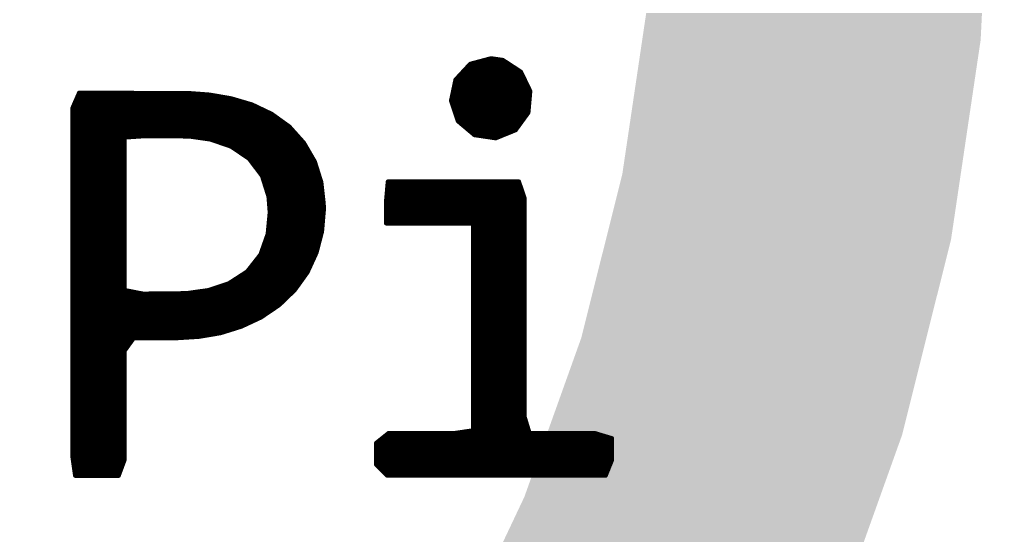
# Model space of a CAD drawing. Extents: x 40.2 to 61.4, y 22.5 to 56.
# Drawn here: x 48.842 to 51.197, y 49.259 to 50.511 of the extents above; entities that cross this region are included whole.
import ezdxf

# ---------------------------------------------------------------- set-up
doc = ezdxf.new("R2010")
doc.units = 0
doc.layers.add('1', color=12, linetype='CONTINUOUS')
doc.layers.add('21', color=251, linetype='CONTINUOUS')

msp = doc.modelspace()

# ---------------------------------------------------------------- linework, layer by layer
at = {"layer": '1', "const_width": 0.8128}
msp.add_lwpolyline([(46.21, 46.37, 0.4142), (50.7904, 50.9504)], format="xyb", dxfattribs=at)
at = {"layer": '21', "const_width": 0.01}
for points in [[(49.9348, 50.4033), (49.8991, 50.3649)], [(49.9318, 50.4), (50.0336, 50.4)], [(49.9854, 50.4168), (49.9348, 50.4033)], [(49.96, 50.41), (50.0183, 50.41)], [(50.0141, 50.4127), (49.9854, 50.4168)], [(50.058, 50.3841), (50.0141, 50.4127)], [(49.9132, 50.38), (50.0599, 50.38)], [(49.9225, 50.39), (50.0489, 50.39)], [(50.0806, 50.3371), (50.058, 50.3841)], [(49.8991, 50.3649), (49.8883, 50.3137)], [(49.896, 50.35), (50.0744, 50.35)], [(49.8981, 50.36), (50.0696, 50.36)], [(49.9039, 50.37), (50.0648, 50.37)], [(48.9863, 50.333), (48.9702, 50.2961)], [(48.985, 50.33), (49.2493, 50.33)], [(49.2493, 50.3326), (48.9863, 50.333)], [(49.2511, 50.2271), (49.2493, 50.3326)], [(49.3032, 50.3286), (49.2518, 50.3325)], [(49.2518, 50.3325), (49.2536, 50.227)], [(49.2518, 50.33), (49.2846, 50.33)], [(49.3553, 50.3196), (49.3032, 50.3286)], [(49.8918, 50.33), (50.08, 50.33)], [(49.8939, 50.34), (50.0792, 50.34)], [(50.076, 50.2848), (50.0806, 50.3371)], [(48.9763, 50.31), (49.2497, 50.31)], [(48.9806, 50.32), (49.2495, 50.32)], [(49.252, 50.32), (49.3531, 50.32)], [(49.2522, 50.31), (49.388, 50.31)], [(49.4059, 50.3047), (49.3553, 50.3196)], [(49.4536, 50.282), (49.4059, 50.3047)], [(49.8883, 50.3137), (49.905, 50.2641)], [(49.8896, 50.31), (50.0782, 50.31)], [(49.8897, 50.32), (50.0791, 50.32)], [(48.9702, 50.2961), (48.9702, 49.4505)], [(48.9702, 50.29), (49.25, 50.29)], [(48.9702, 50.28), (49.2502, 50.28)], [(48.9719, 50.3), (49.2498, 50.3)], [(49.2523, 50.3), (49.4158, 50.3)], [(49.2525, 50.29), (49.4368, 50.29)], [(49.2527, 50.28), (49.4564, 50.28)], [(49.4964, 50.2512), (49.4536, 50.282)], [(49.8929, 50.3), (50.0774, 50.3)], [(49.8963, 50.29), (50.0765, 50.29)], [(49.8997, 50.28), (50.0725, 50.28)], [(50.0452, 50.2424), (50.076, 50.2848)], [(48.9702, 50.27), (49.2504, 50.27)], [(48.9702, 50.26), (49.2505, 50.26)], [(49.2528, 50.27), (49.4703, 50.27)], [(49.253, 50.26), (49.4841, 50.26)], [(49.903, 50.27), (50.0653, 50.27)], [(49.905, 50.2641), (49.945, 50.2304)], [(49.9099, 50.26), (50.058, 50.26)], [(48.9702, 50.25), (49.2507, 50.25)], [(48.9702, 50.24), (49.2509, 50.24)], [(48.9702, 50.23), (49.251, 50.23)], [(49.2532, 50.25), (49.4974, 50.25)], [(49.2534, 50.24), (49.5064, 50.24)], [(49.2535, 50.23), (49.5154, 50.23)], [(49.5316, 50.2119), (49.4964, 50.2512)], [(49.9217, 50.25), (50.0507, 50.25)], [(49.9336, 50.24), (50.0393, 50.24)], [(49.945, 50.2304), (49.9968, 50.2227)], [(49.9475, 50.23), (50.0147, 50.23)], [(49.9968, 50.2227), (50.0452, 50.2424)], [(48.9702, 50.22), (49.0971, 50.22)], [(48.9702, 50.21), (49.0971, 50.21)], [(49.0971, 50.2246), (49.1467, 50.2279)], [(49.0971, 49.8546), (49.0971, 50.2246)], [(49.1467, 50.2279), (49.2511, 50.2271)], [(49.2536, 50.227), (49.3046, 50.2198)], [(49.3033, 50.22), (49.5244, 50.22)], [(49.3046, 50.2198), (49.3545, 50.2026)], [(49.3331, 50.21), (49.5327, 50.21)], [(49.5581, 50.1663), (49.5316, 50.2119)], [(48.9702, 50.2), (49.0971, 50.2)], [(48.9702, 50.19), (49.0971, 50.19)], [(49.3545, 50.2026), (49.3982, 50.1733)], [(49.3584, 50.2), (49.5385, 50.2)], [(49.3733, 50.19), (49.5443, 50.19)], [(48.9702, 50.18), (49.0971, 50.18)], [(48.9702, 50.17), (49.0971, 50.17)], [(48.9702, 50.16), (49.0971, 50.16)], [(49.3881, 50.18), (49.5501, 50.18)], [(49.3982, 50.1733), (49.4299, 50.1313)], [(49.4006, 50.17), (49.5559, 50.17)], [(49.4082, 50.16), (49.5601, 50.16)], [(49.5739, 50.116), (49.5581, 50.1663)], [(48.9702, 50.15), (49.0971, 50.15)], [(48.9702, 50.14), (49.0971, 50.14)], [(49.4158, 50.15), (49.5632, 50.15)], [(49.4233, 50.14), (49.5663, 50.14)], [(48.9702, 50.13), (49.0971, 50.13)], [(48.9702, 50.12), (49.0971, 50.12)], [(49.4299, 50.1313), (49.4457, 50.0812)], [(49.4303, 50.13), (49.5695, 50.13)], [(49.4335, 50.12), (49.5726, 50.12)], [(49.5797, 50.0635), (49.5739, 50.116)], [(49.735, 50.1179), (49.7307, 50.0692)], [(50.0531, 50.1179), (49.735, 50.1179)], [(50.0666, 50.0783), (50.0531, 50.1179)], [(48.9702, 50.11), (49.0971, 50.11)], [(48.9702, 50.1), (49.0971, 50.1)], [(48.9702, 50.09), (49.0971, 50.09)], [(49.4366, 50.11), (49.5745, 50.11)], [(49.4398, 50.1), (49.5756, 50.1)], [(49.4429, 50.09), (49.5767, 50.09)], [(49.7326, 50.09), (50.0626, 50.09)], [(49.7335, 50.1), (50.0592, 50.1)], [(49.7343, 50.11), (50.0558, 50.11)], [(48.9702, 50.08), (49.0971, 50.08)], [(48.9702, 50.07), (49.0971, 50.07)], [(49.4457, 50.0812), (49.4487, 50.0431)], [(49.4458, 50.08), (49.5779, 50.08)], [(49.4466, 50.07), (49.579, 50.07)], [(49.7307, 50.0692), (49.7307, 50.0162)], [(49.7308, 50.07), (50.0666, 50.07)], [(49.7317, 50.08), (50.066, 50.08)], [(50.0666, 49.5482), (50.0666, 50.0783)], [(48.9702, 50.06), (49.0971, 50.06)], [(48.9702, 50.05), (49.0971, 50.05)], [(49.4487, 50.0431), (49.4437, 49.9906)], [(49.4474, 50.06), (49.5797, 50.06)], [(49.4482, 50.05), (49.5799, 50.05)], [(49.5755, 49.9963), (49.58, 50.0489)], [(49.58, 50.0489), (49.5797, 50.0635)], [(49.7307, 50.06), (50.0666, 50.06)], [(49.7307, 50.05), (50.0666, 50.05)], [(48.9702, 50.04), (49.0971, 50.04)], [(48.9702, 50.03), (49.0971, 50.03)], [(48.9702, 50.02), (49.0971, 50.02)], [(49.4465, 50.02), (49.5775, 50.02)], [(49.4475, 50.03), (49.5783, 50.03)], [(49.4484, 50.04), (49.5792, 50.04)], [(49.7307, 50.04), (50.0666, 50.04)], [(49.7307, 50.03), (50.0666, 50.03)], [(49.7307, 50.02), (50.0666, 50.02)], [(48.9702, 50.01), (49.0971, 50.01)], [(48.9702, 50), (49.0971, 50)], [(49.4446, 50), (49.5758, 50)], [(49.4455, 50.01), (49.5766, 50.01)], [(49.5622, 49.9452), (49.5755, 49.9963)], [(49.7307, 50.0162), (49.942, 50.0154)], [(49.942, 50.0154), (49.942, 49.9916)], [(49.942, 50.01), (50.0666, 50.01)], [(49.942, 50), (50.0666, 50)], [(48.9702, 49.99), (49.0971, 49.99)], [(48.9702, 49.98), (49.0971, 49.98)], [(49.4437, 49.9906), (49.4262, 49.9409)], [(49.44, 49.98), (49.5712, 49.98)], [(49.4435, 49.99), (49.5738, 49.99)], [(49.942, 49.9916), (49.9414, 49.5145)], [(49.942, 49.99), (50.0666, 49.99)], [(49.942, 49.98), (50.0666, 49.98)], [(48.9702, 49.97), (49.0971, 49.97)], [(48.9702, 49.96), (49.0971, 49.96)], [(48.9702, 49.95), (49.0971, 49.95)], [(49.4294, 49.95), (49.5634, 49.95)], [(49.433, 49.96), (49.566, 49.96)], [(49.4365, 49.97), (49.5686, 49.97)], [(49.9419, 49.95), (50.0666, 49.95)], [(49.942, 49.97), (50.0666, 49.97)], [(49.942, 49.96), (50.0666, 49.96)], [(48.9702, 49.94), (49.0971, 49.94)], [(48.9702, 49.93), (49.0971, 49.93)], [(49.4262, 49.9409), (49.3937, 49.8996)], [(49.4177, 49.93), (49.5552, 49.93)], [(49.4255, 49.94), (49.5598, 49.94)], [(49.5402, 49.8973), (49.5622, 49.9452)], [(49.9419, 49.94), (50.0666, 49.94)], [(49.9419, 49.93), (50.0666, 49.93)], [(48.9702, 49.92), (49.0971, 49.92)], [(48.9702, 49.91), (49.0971, 49.91)], [(48.9702, 49.9), (49.0971, 49.9)], [(49.394, 49.9), (49.5415, 49.9)], [(49.4019, 49.91), (49.5461, 49.91)], [(49.4098, 49.92), (49.5506, 49.92)], [(49.9419, 49.92), (50.0666, 49.92)], [(49.9419, 49.91), (50.0666, 49.91)], [(49.9419, 49.9), (50.0666, 49.9)], [(48.9702, 49.89), (49.0971, 49.89)], [(48.9702, 49.88), (49.0971, 49.88)], [(49.3937, 49.8996), (49.3494, 49.8711)], [(49.3632, 49.88), (49.5278, 49.88)], [(49.3787, 49.89), (49.535, 49.89)], [(49.5094, 49.8544), (49.5402, 49.8973)], [(49.9419, 49.89), (50.0666, 49.89)], [(49.9419, 49.88), (50.0666, 49.88)], [(48.9702, 49.87), (49.0971, 49.87)], [(48.9702, 49.86), (49.0971, 49.86)], [(49.1414, 49.846), (49.0971, 49.8546)], [(49.2994, 49.8545), (49.2471, 49.8471)], [(49.3494, 49.8711), (49.2994, 49.8545)], [(49.3159, 49.86), (49.5134, 49.86)], [(49.346, 49.87), (49.5206, 49.87)], [(49.4714, 49.8178), (49.5094, 49.8544)], [(49.9418, 49.87), (50.0666, 49.87)], [(49.9418, 49.86), (50.0666, 49.86)], [(48.9702, 49.85), (49.121, 49.85)], [(48.9702, 49.84), (49.4945, 49.84)], [(48.9702, 49.83), (49.4841, 49.83)], [(49.2471, 49.8471), (49.1414, 49.846)], [(49.2673, 49.85), (49.5048, 49.85)], [(49.9418, 49.85), (50.0666, 49.85)], [(49.9418, 49.84), (50.0666, 49.84)], [(49.9418, 49.83), (50.0666, 49.83)], [(48.9702, 49.82), (49.4738, 49.82)], [(48.9702, 49.81), (49.4599, 49.81)], [(49.4277, 49.7882), (49.4714, 49.8178)], [(49.9418, 49.82), (50.0666, 49.82)], [(49.9418, 49.81), (50.0666, 49.81)], [(48.9702, 49.8), (49.4451, 49.8)], [(48.9702, 49.79), (49.4303, 49.79)], [(49.3799, 49.7659), (49.4277, 49.7882)], [(49.9418, 49.8), (50.0666, 49.8)], [(49.9418, 49.79), (50.0666, 49.79)], [(48.9702, 49.78), (49.4101, 49.78)], [(48.9702, 49.77), (49.3887, 49.77)], [(48.9702, 49.76), (49.3611, 49.76)], [(49.3295, 49.7501), (49.3799, 49.7659)], [(49.9417, 49.78), (50.0666, 49.78)], [(49.9417, 49.77), (50.0666, 49.77)], [(49.9417, 49.76), (50.0666, 49.76)], [(48.9702, 49.75), (49.3289, 49.75)], [(48.9702, 49.74), (49.257, 49.74)], [(49.0968, 49.7071), (49.119, 49.7378)], [(49.119, 49.7378), (49.2247, 49.738)], [(49.2247, 49.738), (49.2774, 49.7413)], [(49.2774, 49.7413), (49.3295, 49.7501)], [(49.9417, 49.75), (50.0666, 49.75)], [(49.9417, 49.74), (50.0666, 49.74)], [(48.9702, 49.73), (49.1134, 49.73)], [(48.9702, 49.72), (49.1061, 49.72)], [(49.9417, 49.73), (50.0666, 49.73)], [(49.9417, 49.72), (50.0666, 49.72)], [(48.9702, 49.71), (49.0989, 49.71)], [(48.9702, 49.7), (49.0968, 49.7)], [(48.9702, 49.69), (49.0968, 49.69)], [(49.0968, 49.4428), (49.0968, 49.7071)], [(49.9416, 49.69), (50.0666, 49.69)], [(49.9417, 49.71), (50.0666, 49.71)], [(49.9417, 49.7), (50.0666, 49.7)], [(48.9702, 49.68), (49.0968, 49.68)], [(48.9702, 49.67), (49.0968, 49.67)], [(49.9416, 49.68), (50.0666, 49.68)], [(49.9416, 49.67), (50.0666, 49.67)], [(48.9702, 49.66), (49.0968, 49.66)], [(48.9702, 49.65), (49.0968, 49.65)], [(49.9416, 49.66), (50.0666, 49.66)], [(49.9416, 49.65), (50.0666, 49.65)], [(48.9702, 49.64), (49.0968, 49.64)], [(48.9702, 49.63), (49.0968, 49.63)], [(48.9702, 49.62), (49.0968, 49.62)], [(49.9416, 49.64), (50.0666, 49.64)], [(49.9416, 49.63), (50.0666, 49.63)], [(49.9416, 49.62), (50.0666, 49.62)], [(48.9702, 49.61), (49.0968, 49.61)], [(48.9702, 49.6), (49.0968, 49.6)], [(49.9415, 49.61), (50.0666, 49.61)], [(49.9415, 49.6), (50.0666, 49.6)], [(48.9702, 49.59), (49.0968, 49.59)], [(48.9702, 49.58), (49.0968, 49.58)], [(49.9415, 49.59), (50.0666, 49.59)], [(49.9415, 49.58), (50.0666, 49.58)], [(48.9702, 49.57), (49.0968, 49.57)], [(48.9702, 49.56), (49.0968, 49.56)], [(48.9702, 49.55), (49.0968, 49.55)], [(49.9415, 49.57), (50.0666, 49.57)], [(49.9415, 49.56), (50.0666, 49.56)], [(49.9415, 49.55), (50.0666, 49.55)], [(50.0789, 49.5076), (50.0666, 49.5482)], [(48.9702, 49.54), (49.0968, 49.54)], [(48.9702, 49.53), (49.0968, 49.53)], [(49.9415, 49.54), (50.0691, 49.54)], [(49.9415, 49.53), (50.0721, 49.53)], [(48.9702, 49.52), (49.0968, 49.52)], [(48.9702, 49.51), (49.0968, 49.51)], [(48.9702, 49.5), (49.0968, 49.5)], [(49.7363, 49.5076), (49.7069, 49.484)], [(49.7268, 49.5), (50.2632, 49.5)], [(49.8953, 49.5076), (49.7363, 49.5076)], [(49.9414, 49.5145), (49.8953, 49.5076)], [(49.9116, 49.51), (50.0782, 49.51)], [(49.9414, 49.52), (50.0752, 49.52)], [(50.238, 49.5076), (50.0789, 49.5076)], [(50.2787, 49.4953), (50.238, 49.5076)], [(48.9702, 49.49), (49.0968, 49.49)], [(48.9702, 49.48), (49.0968, 49.48)], [(49.7069, 49.484), (49.7069, 49.431)], [(49.7069, 49.48), (50.2787, 49.48)], [(49.7143, 49.49), (50.2787, 49.49)], [(50.2787, 49.4423), (50.2787, 49.4953)], [(48.9702, 49.47), (49.0968, 49.47)], [(48.9702, 49.46), (49.0968, 49.46)], [(49.7069, 49.47), (50.2787, 49.47)], [(49.7069, 49.46), (50.2787, 49.46)], [(48.9702, 49.4505), (48.9768, 49.4042)], [(48.9703, 49.45), (49.0968, 49.45)], [(48.9717, 49.44), (49.0958, 49.44)], [(48.9731, 49.43), (49.0921, 49.43)], [(49.0825, 49.4042), (49.0968, 49.4428)], [(49.7069, 49.45), (50.2787, 49.45)], [(49.7069, 49.44), (50.2778, 49.44)], [(49.7069, 49.431), (49.7334, 49.4045)], [(49.7078, 49.43), (50.2738, 49.43)], [(50.2635, 49.4045), (50.2787, 49.4423)], [(48.9746, 49.42), (49.0884, 49.42)], [(48.976, 49.41), (49.0847, 49.41)], [(49.7179, 49.42), (50.2698, 49.42)], [(49.7279, 49.41), (50.2657, 49.41)], [(48.9768, 49.4042), (49.0825, 49.4042)], [(49.7334, 49.4045), (50.2635, 49.4045)]]:
    msp.add_lwpolyline(points, dxfattribs=at)
at = {"layer": '21', "const_width": 0.005}
for points in [[(49.9318, 50.4025, 1), (49.9318, 50.3975)], [(49.9341, 50.4057, 1), (49.9354, 50.4008)], [(49.9366, 50.4016, 1), (49.933, 50.405)], [(49.96, 50.4125, 1), (49.96, 50.4075)], [(49.9857, 50.4193, 1), (49.985, 50.4143)], [(49.986, 50.4144, 1), (49.9847, 50.4192)], [(50.0155, 50.4148, 1), (50.0128, 50.4106)], [(50.0138, 50.4102, 1), (50.0145, 50.4152)], [(50.0183, 50.4075, 1), (50.0183, 50.4125)], [(50.0336, 50.3975, 1), (50.0336, 50.4025)], [(49.9132, 50.3825, 1), (49.9132, 50.3775)], [(49.9225, 50.3925, 1), (49.9225, 50.3875)], [(50.0489, 50.3875, 1), (50.0489, 50.3925)], [(50.0602, 50.3852, 1), (50.0557, 50.383)], [(50.0566, 50.382, 1), (50.0593, 50.3862)], [(50.0599, 50.3775, 1), (50.0599, 50.3825)], [(49.896, 50.3525, 1), (49.896, 50.3475)], [(49.8981, 50.3625, 1), (49.8981, 50.3575)], [(49.8973, 50.3666, 1), (49.901, 50.3632)], [(49.9016, 50.3644, 1), (49.8967, 50.3654)], [(49.9039, 50.3725, 1), (49.9039, 50.3675)], [(50.0648, 50.3675, 1), (50.0648, 50.3725)], [(50.0696, 50.3575, 1), (50.0696, 50.3625)], [(50.0744, 50.3475, 1), (50.0744, 50.3525)], [(48.985, 50.3325, 1), (48.985, 50.3275)], [(48.9863, 50.3355, 1), (48.9863, 50.3305)], [(48.9885, 50.332, 1), (48.984, 50.334)], [(49.2518, 50.3327, 1), (49.2468, 50.3326)], [(49.2543, 50.3326, 1), (49.2493, 50.3325)], [(49.2493, 50.3301, 1), (49.2493, 50.3351)], [(49.252, 50.335, 1), (49.2516, 50.33)], [(49.2493, 50.3275, 1), (49.2493, 50.3325)], [(49.2518, 50.3325, 1), (49.2518, 50.3275)], [(49.2846, 50.3275, 1), (49.2846, 50.3325)], [(49.3036, 50.331, 1), (49.3028, 50.3261)], [(49.303, 50.3261, 1), (49.3034, 50.3311)], [(49.8918, 50.3325, 1), (49.8918, 50.3275)], [(49.8939, 50.3425, 1), (49.8939, 50.3375)], [(50.0831, 50.3368, 1), (50.0781, 50.3373)], [(50.0783, 50.336, 1), (50.0829, 50.3381)], [(50.0792, 50.3375, 1), (50.0792, 50.3425)], [(50.08, 50.3275, 1), (50.08, 50.3325)], [(48.9763, 50.3125, 1), (48.9763, 50.3075)], [(48.9806, 50.3225, 1), (48.9806, 50.3175)], [(49.2495, 50.3175, 1), (49.2495, 50.3225)], [(49.252, 50.3225, 1), (49.252, 50.3175)], [(49.2497, 50.3075, 1), (49.2497, 50.3125)], [(49.2522, 50.3125, 1), (49.2522, 50.3075)], [(49.356, 50.322, 1), (49.3545, 50.3172)], [(49.3531, 50.3175, 1), (49.3531, 50.3225)], [(49.3548, 50.3172, 1), (49.3557, 50.3221)], [(49.388, 50.3075, 1), (49.388, 50.3125)], [(49.407, 50.307, 1), (49.4048, 50.3025)], [(49.4052, 50.3023, 1), (49.4066, 50.3071)], [(49.8859, 50.3142, 1), (49.8908, 50.3131)], [(49.8907, 50.3145, 1), (49.886, 50.3129)], [(49.8896, 50.3125, 1), (49.8896, 50.3075)], [(49.8897, 50.3225, 1), (49.8897, 50.3175)], [(50.0782, 50.3075, 1), (50.0782, 50.3125)], [(50.0791, 50.3175, 1), (50.0791, 50.3225)], [(48.9727, 50.2961, 1), (48.9677, 50.2961)], [(48.9679, 50.2971, 1), (48.9725, 50.2951)], [(48.9702, 50.2925, 1), (48.9702, 50.2875)], [(48.9702, 50.2825, 1), (48.9702, 50.2775)], [(48.9719, 50.3025, 1), (48.9719, 50.2975)], [(49.2498, 50.2975, 1), (49.2498, 50.3025)], [(49.2523, 50.3025, 1), (49.2523, 50.2975)], [(49.25, 50.2875, 1), (49.25, 50.2925)], [(49.2525, 50.2925, 1), (49.2525, 50.2875)], [(49.2502, 50.2775, 1), (49.2502, 50.2825)], [(49.2527, 50.2825, 1), (49.2527, 50.2775)], [(49.4158, 50.2975, 1), (49.4158, 50.3025)], [(49.4368, 50.2875, 1), (49.4368, 50.2925)], [(49.455, 50.2841, 1), (49.4521, 50.28)], [(49.4525, 50.2798, 1), (49.4546, 50.2843)], [(49.4564, 50.2775, 1), (49.4564, 50.2825)], [(49.8929, 50.3025, 1), (49.8929, 50.2975)], [(49.8963, 50.2925, 1), (49.8963, 50.2875)], [(49.8997, 50.2825, 1), (49.8997, 50.2775)], [(50.0725, 50.2775, 1), (50.0725, 50.2825)], [(50.0735, 50.285, 1), (50.0785, 50.2846)], [(50.0781, 50.2833, 1), (50.074, 50.2863)], [(50.0765, 50.2875, 1), (50.0765, 50.2925)], [(50.0774, 50.2975, 1), (50.0774, 50.3025)], [(48.9702, 50.2725, 1), (48.9702, 50.2675)], [(48.9702, 50.2625, 1), (48.9702, 50.2575)], [(49.2528, 50.2725, 1), (49.2528, 50.2675)], [(49.2504, 50.2675, 1), (49.2504, 50.2725)], [(49.2505, 50.2575, 1), (49.2505, 50.2625)], [(49.253, 50.2625, 1), (49.253, 50.2575)], [(49.4703, 50.2675, 1), (49.4703, 50.2725)], [(49.4841, 50.2575, 1), (49.4841, 50.2625)], [(49.903, 50.2725, 1), (49.903, 50.2675)], [(49.9066, 50.266, 1), (49.9034, 50.2622)], [(49.9027, 50.2633, 1), (49.9074, 50.2649)], [(49.9099, 50.2625, 1), (49.9099, 50.2575)], [(50.058, 50.2575, 1), (50.058, 50.2625)], [(50.0653, 50.2675, 1), (50.0653, 50.2725)], [(48.9702, 50.2525, 1), (48.9702, 50.2475)], [(48.9702, 50.2425, 1), (48.9702, 50.2375)], [(48.9702, 50.2325, 1), (48.9702, 50.2275)], [(49.2507, 50.2475, 1), (49.2507, 50.2525)], [(49.2532, 50.2525, 1), (49.2532, 50.2475)], [(49.2509, 50.2375, 1), (49.2509, 50.2425)], [(49.2534, 50.2425, 1), (49.2534, 50.2375)], [(49.251, 50.2275, 1), (49.251, 50.2325)], [(49.2535, 50.2325, 1), (49.2535, 50.2275)], [(49.4982, 50.2529, 1), (49.4945, 50.2495)], [(49.4949, 50.2492, 1), (49.4978, 50.2532)], [(49.4974, 50.2475, 1), (49.4974, 50.2525)], [(49.5064, 50.2375, 1), (49.5064, 50.2425)], [(49.5154, 50.2275, 1), (49.5154, 50.2325)], [(49.9217, 50.2525, 1), (49.9217, 50.2475)], [(49.9336, 50.2425, 1), (49.9336, 50.2375)], [(49.9454, 50.2328, 1), (49.9446, 50.2279)], [(49.9434, 50.2285, 1), (49.9466, 50.2323)], [(49.9475, 50.2325, 1), (49.9475, 50.2275)], [(50.0147, 50.2275, 1), (50.0147, 50.2325)], [(50.0393, 50.2375, 1), (50.0393, 50.2425)], [(50.0432, 50.2439, 1), (50.0472, 50.241)], [(50.0462, 50.2401, 1), (50.0443, 50.2448)], [(50.0507, 50.2475, 1), (50.0507, 50.2525)], [(48.9702, 50.2225, 1), (48.9702, 50.2175)], [(48.9702, 50.2125, 1), (48.9702, 50.2075)], [(49.0996, 50.2246, 1), (49.0946, 50.2246)], [(49.0969, 50.2271, 1), (49.0973, 50.2221)], [(49.0971, 50.2175, 1), (49.0971, 50.2225)], [(49.0971, 50.2075, 1), (49.0971, 50.2125)], [(49.1467, 50.2304, 1), (49.1466, 50.2254)], [(49.1468, 50.2254, 1), (49.1465, 50.2304)], [(49.2486, 50.2271, 1), (49.2536, 50.2272)], [(49.2511, 50.2246, 1), (49.2511, 50.2296)], [(49.2539, 50.2294, 1), (49.2532, 50.2245)], [(49.2511, 50.2269, 1), (49.2561, 50.227)], [(49.3033, 50.2225, 1), (49.3033, 50.2175)], [(49.3054, 50.2222, 1), (49.3038, 50.2175)], [(49.3043, 50.2173, 1), (49.305, 50.2223)], [(49.3331, 50.2125, 1), (49.3331, 50.2075)], [(49.5244, 50.2175, 1), (49.5244, 50.2225)], [(49.5338, 50.2132, 1), (49.5294, 50.2107)], [(49.5297, 50.2103, 1), (49.5335, 50.2136)], [(49.5327, 50.2075, 1), (49.5327, 50.2125)], [(49.9959, 50.225, 1), (49.9978, 50.2204)], [(49.9964, 50.2202, 1), (49.9972, 50.2252)], [(48.9702, 50.2025, 1), (48.9702, 50.1975)], [(48.9702, 50.1925, 1), (48.9702, 50.1875)], [(49.0971, 50.1975, 1), (49.0971, 50.2025)], [(49.0971, 50.1875, 1), (49.0971, 50.1925)], [(49.3559, 50.2047, 1), (49.3531, 50.2006)], [(49.3537, 50.2003, 1), (49.3553, 50.205)], [(49.3584, 50.2025, 1), (49.3584, 50.1975)], [(49.3733, 50.1925, 1), (49.3733, 50.1875)], [(49.5385, 50.1975, 1), (49.5385, 50.2025)], [(49.5443, 50.1875, 1), (49.5443, 50.1925)], [(48.9702, 50.1825, 1), (48.9702, 50.1775)], [(48.9702, 50.1725, 1), (48.9702, 50.1675)], [(48.9702, 50.1625, 1), (48.9702, 50.1575)], [(49.0971, 50.1775, 1), (49.0971, 50.1825)], [(49.0971, 50.1675, 1), (49.0971, 50.1725)], [(49.0971, 50.1575, 1), (49.0971, 50.1625)], [(49.3881, 50.1825, 1), (49.3881, 50.1775)], [(49.4002, 50.1748, 1), (49.3962, 50.1718)], [(49.3968, 50.1712, 1), (49.3996, 50.1753)], [(49.4006, 50.1725, 1), (49.4006, 50.1675)], [(49.4082, 50.1625, 1), (49.4082, 50.1575)], [(49.5501, 50.1775, 1), (49.5501, 50.1825)], [(49.5605, 50.167, 1), (49.5557, 50.1655)], [(49.5559, 50.1675, 1), (49.5559, 50.1725)], [(49.5559, 50.165, 1), (49.5602, 50.1675)], [(49.5601, 50.1575, 1), (49.5601, 50.1625)], [(48.9702, 50.1525, 1), (48.9702, 50.1475)], [(48.9702, 50.1425, 1), (48.9702, 50.1375)], [(49.0971, 50.1475, 1), (49.0971, 50.1525)], [(49.0971, 50.1375, 1), (49.0971, 50.1425)], [(49.4158, 50.1525, 1), (49.4158, 50.1475)], [(49.4233, 50.1425, 1), (49.4233, 50.1375)], [(49.5632, 50.1475, 1), (49.5632, 50.1525)], [(49.5663, 50.1375, 1), (49.5663, 50.1425)], [(48.9702, 50.1325, 1), (48.9702, 50.1275)], [(48.9702, 50.1225, 1), (48.9702, 50.1175)], [(49.0971, 50.1275, 1), (49.0971, 50.1325)], [(49.0971, 50.1175, 1), (49.0971, 50.1225)], [(49.4323, 50.1321, 1), (49.4275, 50.1306)], [(49.4303, 50.1325, 1), (49.4303, 50.1275)], [(49.4279, 50.1298, 1), (49.4319, 50.1328)], [(49.4335, 50.1225, 1), (49.4335, 50.1175)], [(49.5695, 50.1275, 1), (49.5695, 50.1325)], [(49.5763, 50.1163, 1), (49.5714, 50.1157)], [(49.5715, 50.1152, 1), (49.5762, 50.1167)], [(49.5726, 50.1175, 1), (49.5726, 50.1225)], [(49.735, 50.1204, 1), (49.735, 50.1154)], [(49.7375, 50.1177, 1), (49.7326, 50.1181)], [(50.0555, 50.1187, 1), (50.0507, 50.1171)], [(50.0531, 50.1154, 1), (50.0531, 50.1204)], [(48.9702, 50.1125, 1), (48.9702, 50.1075)], [(48.9702, 50.1025, 1), (48.9702, 50.0975)], [(48.9702, 50.0925, 1), (48.9702, 50.0875)], [(49.0971, 50.1075, 1), (49.0971, 50.1125)], [(49.0971, 50.0975, 1), (49.0971, 50.1025)], [(49.0971, 50.0875, 1), (49.0971, 50.0925)], [(49.4366, 50.1125, 1), (49.4366, 50.1075)], [(49.4398, 50.1025, 1), (49.4398, 50.0975)], [(49.4429, 50.0925, 1), (49.4429, 50.0875)], [(49.5745, 50.1075, 1), (49.5745, 50.1125)], [(49.5756, 50.0975, 1), (49.5756, 50.1025)], [(49.5767, 50.0875, 1), (49.5767, 50.0925)], [(49.7326, 50.0925, 1), (49.7326, 50.0875)], [(49.7335, 50.1025, 1), (49.7335, 50.0975)], [(49.7343, 50.1125, 1), (49.7343, 50.1075)], [(50.0558, 50.1075, 1), (50.0558, 50.1125)], [(50.0592, 50.0975, 1), (50.0592, 50.1025)], [(50.0626, 50.0875, 1), (50.0626, 50.0925)], [(48.9702, 50.0825, 1), (48.9702, 50.0775)], [(48.9702, 50.0725, 1), (48.9702, 50.0675)], [(49.0971, 50.0775, 1), (49.0971, 50.0825)], [(49.0971, 50.0675, 1), (49.0971, 50.0725)], [(49.4482, 50.0814, 1), (49.4432, 50.081)], [(49.4458, 50.0825, 1), (49.4458, 50.0775)], [(49.4433, 50.0804, 1), (49.4481, 50.0819)], [(49.4466, 50.0725, 1), (49.4466, 50.0675)], [(49.5779, 50.0775, 1), (49.5779, 50.0825)], [(49.579, 50.0675, 1), (49.579, 50.0725)], [(49.7332, 50.0692, 1), (49.7282, 50.0692)], [(49.7282, 50.0694, 1), (49.7332, 50.069)], [(49.7308, 50.0725, 1), (49.7308, 50.0675)], [(49.7317, 50.0825, 1), (49.7317, 50.0775)], [(50.0691, 50.0783, 1), (50.0641, 50.0783)], [(50.0642, 50.0775, 1), (50.0689, 50.0791)], [(50.066, 50.0775, 1), (50.066, 50.0825)], [(50.0666, 50.0675, 1), (50.0666, 50.0725)], [(48.9702, 50.0625, 1), (48.9702, 50.0575)], [(48.9702, 50.0525, 1), (48.9702, 50.0475)], [(49.0971, 50.0575, 1), (49.0971, 50.0625)], [(49.0971, 50.0475, 1), (49.0971, 50.0525)], [(49.4474, 50.0625, 1), (49.4474, 50.0575)], [(49.4482, 50.0525, 1), (49.4482, 50.0475)], [(49.4512, 50.0428, 1), (49.4462, 50.0433)], [(49.5822, 50.0636, 1), (49.5772, 50.0635)], [(49.5772, 50.0632, 1), (49.5822, 50.0638)], [(49.5824, 50.0487, 1), (49.5775, 50.0491)], [(49.5775, 50.0489, 1), (49.5825, 50.0489)], [(49.5797, 50.0575, 1), (49.5797, 50.0625)], [(49.5799, 50.0475, 1), (49.5799, 50.0525)], [(49.7307, 50.0625, 1), (49.7307, 50.0575)], [(49.7307, 50.0525, 1), (49.7307, 50.0475)], [(50.0666, 50.0575, 1), (50.0666, 50.0625)], [(50.0666, 50.0475, 1), (50.0666, 50.0525)], [(48.9702, 50.0425, 1), (48.9702, 50.0375)], [(48.9702, 50.0325, 1), (48.9702, 50.0275)], [(48.9702, 50.0225, 1), (48.9702, 50.0175)], [(49.0971, 50.0375, 1), (49.0971, 50.0425)], [(49.0971, 50.0275, 1), (49.0971, 50.0325)], [(49.0971, 50.0175, 1), (49.0971, 50.0225)], [(49.4465, 50.0225, 1), (49.4465, 50.0175)], [(49.4475, 50.0325, 1), (49.4475, 50.0275)], [(49.4484, 50.0425, 1), (49.4484, 50.0375)], [(49.4462, 50.0429, 1), (49.4512, 50.0433)], [(49.5775, 50.0175, 1), (49.5775, 50.0225)], [(49.5783, 50.0275, 1), (49.5783, 50.0325)], [(49.5792, 50.0375, 1), (49.5792, 50.0425)], [(49.7307, 50.0425, 1), (49.7307, 50.0375)], [(49.7307, 50.0325, 1), (49.7307, 50.0275)], [(49.7307, 50.0225, 1), (49.7307, 50.0175)], [(50.0666, 50.0375, 1), (50.0666, 50.0425)], [(50.0666, 50.0275, 1), (50.0666, 50.0325)], [(50.0666, 50.0175, 1), (50.0666, 50.0225)], [(48.9702, 50.0125, 1), (48.9702, 50.0075)], [(48.9702, 50.0025, 1), (48.9702, 49.9975)], [(49.0971, 50.0075, 1), (49.0971, 50.0125)], [(49.0971, 49.9975, 1), (49.0971, 50.0025)], [(49.4446, 50.0025, 1), (49.4446, 49.9975)], [(49.4455, 50.0125, 1), (49.4455, 50.0075)], [(49.5779, 49.9957, 1), (49.573, 49.9969)], [(49.5758, 49.9975, 1), (49.5758, 50.0025)], [(49.5766, 50.0075, 1), (49.5766, 50.0125)], [(49.7307, 50.0187, 1), (49.7307, 50.0137)], [(49.7282, 50.0162, 1), (49.7332, 50.0162)], [(49.9445, 50.0154, 1), (49.9395, 50.0154)], [(49.942, 50.0125, 1), (49.942, 50.0075)], [(49.942, 50.0025, 1), (49.942, 49.9975)], [(49.942, 50.0129, 1), (49.942, 50.0179)], [(50.0666, 50.0075, 1), (50.0666, 50.0125)], [(50.0666, 49.9975, 1), (50.0666, 50.0025)], [(48.9702, 49.9925, 1), (48.9702, 49.9875)], [(48.9702, 49.9825, 1), (48.9702, 49.9775)], [(49.0971, 49.9875, 1), (49.0971, 49.9925)], [(49.0971, 49.9775, 1), (49.0971, 49.9825)], [(49.44, 49.9825, 1), (49.44, 49.9775)], [(49.4435, 49.9925, 1), (49.4435, 49.9875)], [(49.4412, 49.9908, 1), (49.4462, 49.9903)], [(49.4461, 49.9897, 1), (49.4413, 49.9914)], [(49.5712, 49.9775, 1), (49.5712, 49.9825)], [(49.573, 49.9965, 1), (49.578, 49.9961)], [(49.5738, 49.9875, 1), (49.5738, 49.9925)], [(49.9445, 49.9916, 1), (49.9395, 49.9916)], [(49.942, 49.9925, 1), (49.942, 49.9875)], [(49.9395, 49.9916, 1), (49.9445, 49.9916)], [(49.942, 49.9825, 1), (49.942, 49.9775)], [(50.0666, 49.9875, 1), (50.0666, 49.9925)], [(50.0666, 49.9775, 1), (50.0666, 49.9825)], [(48.9702, 49.9725, 1), (48.9702, 49.9675)], [(48.9702, 49.9625, 1), (48.9702, 49.9575)], [(48.9702, 49.9525, 1), (48.9702, 49.9475)], [(49.0971, 49.9675, 1), (49.0971, 49.9725)], [(49.0971, 49.9575, 1), (49.0971, 49.9625)], [(49.0971, 49.9475, 1), (49.0971, 49.9525)], [(49.4294, 49.9525, 1), (49.4294, 49.9475)], [(49.433, 49.9625, 1), (49.433, 49.9575)], [(49.4365, 49.9725, 1), (49.4365, 49.9675)], [(49.5634, 49.9475, 1), (49.5634, 49.9525)], [(49.566, 49.9575, 1), (49.566, 49.9625)], [(49.5686, 49.9675, 1), (49.5686, 49.9725)], [(49.9419, 49.9525, 1), (49.9419, 49.9475)], [(49.942, 49.9725, 1), (49.942, 49.9675)], [(49.942, 49.9625, 1), (49.942, 49.9575)], [(50.0666, 49.9675, 1), (50.0666, 49.9725)], [(50.0666, 49.9575, 1), (50.0666, 49.9625)], [(50.0666, 49.9475, 1), (50.0666, 49.9525)], [(48.9702, 49.9425, 1), (48.9702, 49.9375)], [(48.9702, 49.9325, 1), (48.9702, 49.9275)], [(49.0971, 49.9375, 1), (49.0971, 49.9425)], [(49.0971, 49.9275, 1), (49.0971, 49.9325)], [(49.4177, 49.9325, 1), (49.4177, 49.9275)], [(49.4255, 49.9425, 1), (49.4255, 49.9375)], [(49.4239, 49.9417, 1), (49.4286, 49.9401)], [(49.4282, 49.9393, 1), (49.4243, 49.9424)], [(49.5552, 49.9275, 1), (49.5552, 49.9325)], [(49.5598, 49.9459, 1), (49.5646, 49.9446)], [(49.5598, 49.9375, 1), (49.5598, 49.9425)], [(49.5645, 49.9442, 1), (49.5599, 49.9463)], [(49.9419, 49.9425, 1), (49.9419, 49.9375)], [(49.9419, 49.9325, 1), (49.9419, 49.9275)], [(50.0666, 49.9375, 1), (50.0666, 49.9425)], [(50.0666, 49.9275, 1), (50.0666, 49.9325)], [(48.9702, 49.9225, 1), (48.9702, 49.9175)], [(48.9702, 49.9125, 1), (48.9702, 49.9075)], [(48.9702, 49.9025, 1), (48.9702, 49.8975)], [(49.0971, 49.9175, 1), (49.0971, 49.9225)], [(49.0971, 49.9075, 1), (49.0971, 49.9125)], [(49.0971, 49.8975, 1), (49.0971, 49.9025)], [(49.394, 49.9025, 1), (49.394, 49.8975)], [(49.4019, 49.9125, 1), (49.4019, 49.9075)], [(49.4098, 49.9225, 1), (49.4098, 49.9175)], [(49.5415, 49.8975, 1), (49.5415, 49.9025)], [(49.5461, 49.9075, 1), (49.5461, 49.9125)], [(49.5506, 49.9175, 1), (49.5506, 49.9225)], [(49.9419, 49.9225, 1), (49.9419, 49.9175)], [(49.9419, 49.9125, 1), (49.9419, 49.9075)], [(49.9419, 49.9025, 1), (49.9419, 49.8975)], [(50.0666, 49.9175, 1), (50.0666, 49.9225)], [(50.0666, 49.9075, 1), (50.0666, 49.9125)], [(50.0666, 49.8975, 1), (50.0666, 49.9025)], [(48.9702, 49.8925, 1), (48.9702, 49.8875)], [(48.9702, 49.8825, 1), (48.9702, 49.8775)], [(49.0971, 49.8875, 1), (49.0971, 49.8925)], [(49.0971, 49.8775, 1), (49.0971, 49.8825)], [(49.3632, 49.8825, 1), (49.3632, 49.8775)], [(49.3787, 49.8925, 1), (49.3787, 49.8875)], [(49.3917, 49.9012, 1), (49.3956, 49.8981)], [(49.395, 49.8975, 1), (49.3923, 49.9017)], [(49.5278, 49.8775, 1), (49.5278, 49.8825)], [(49.535, 49.8875, 1), (49.535, 49.8925)], [(49.538, 49.8983, 1), (49.5425, 49.8962)], [(49.5423, 49.8958, 1), (49.5382, 49.8987)], [(49.9419, 49.8925, 1), (49.9419, 49.8875)], [(49.9419, 49.8825, 1), (49.9419, 49.8775)], [(50.0666, 49.8875, 1), (50.0666, 49.8925)], [(50.0666, 49.8775, 1), (50.0666, 49.8825)], [(48.9702, 49.8725, 1), (48.9702, 49.8675)], [(48.9702, 49.8625, 1), (48.9702, 49.8575)], [(49.0976, 49.8571, 1), (49.0966, 49.8522)], [(49.0971, 49.8675, 1), (49.0971, 49.8725)], [(49.0971, 49.8575, 1), (49.0971, 49.8625)], [(49.2986, 49.8569, 1), (49.3001, 49.8521)], [(49.2997, 49.852, 1), (49.299, 49.857)], [(49.3159, 49.8625, 1), (49.3159, 49.8575)], [(49.346, 49.8725, 1), (49.346, 49.8675)], [(49.348, 49.8732, 1), (49.3508, 49.869)], [(49.3502, 49.8688, 1), (49.3486, 49.8735)], [(49.5074, 49.8559, 1), (49.5114, 49.853)], [(49.5111, 49.8526, 1), (49.5077, 49.8562)], [(49.5134, 49.8575, 1), (49.5134, 49.8625)], [(49.5206, 49.8675, 1), (49.5206, 49.8725)], [(49.9418, 49.8725, 1), (49.9418, 49.8675)], [(49.9418, 49.8625, 1), (49.9418, 49.8575)], [(50.0666, 49.8675, 1), (50.0666, 49.8725)], [(50.0666, 49.8575, 1), (50.0666, 49.8625)], [(48.9702, 49.8525, 1), (48.9702, 49.8475)], [(48.9702, 49.8425, 1), (48.9702, 49.8375)], [(48.9702, 49.8325, 1), (48.9702, 49.8275)], [(49.0946, 49.8546, 1), (49.0996, 49.8546)], [(49.121, 49.8475, 1), (49.121, 49.8525)], [(49.1414, 49.8485, 1), (49.1414, 49.8435)], [(49.1409, 49.8436, 1), (49.1419, 49.8485)], [(49.2467, 49.8496, 1), (49.2474, 49.8447)], [(49.2471, 49.8447, 1), (49.2471, 49.8496)], [(49.2673, 49.8525, 1), (49.2673, 49.8475)], [(49.4841, 49.8275, 1), (49.4841, 49.8325)], [(49.4945, 49.8375, 1), (49.4945, 49.8425)], [(49.5048, 49.8475, 1), (49.5048, 49.8525)], [(49.9418, 49.8525, 1), (49.9418, 49.8475)], [(49.9418, 49.8425, 1), (49.9418, 49.8375)], [(49.9418, 49.8325, 1), (49.9418, 49.8275)], [(50.0666, 49.8475, 1), (50.0666, 49.8525)], [(50.0666, 49.8375, 1), (50.0666, 49.8425)], [(50.0666, 49.8275, 1), (50.0666, 49.8325)], [(48.9702, 49.8225, 1), (48.9702, 49.8175)], [(48.9702, 49.8125, 1), (48.9702, 49.8075)], [(49.4599, 49.8075, 1), (49.4599, 49.8125)], [(49.4697, 49.8196, 1), (49.4732, 49.816)], [(49.4728, 49.8157, 1), (49.47, 49.8198)], [(49.4738, 49.8175, 1), (49.4738, 49.8225)], [(49.9418, 49.8225, 1), (49.9418, 49.8175)], [(49.9418, 49.8125, 1), (49.9418, 49.8075)], [(50.0666, 49.8175, 1), (50.0666, 49.8225)], [(50.0666, 49.8075, 1), (50.0666, 49.8125)], [(48.9702, 49.8025, 1), (48.9702, 49.7975)], [(48.9702, 49.7925, 1), (48.9702, 49.7875)], [(49.4263, 49.7903, 1), (49.4291, 49.7862)], [(49.4287, 49.786, 1), (49.4266, 49.7905)], [(49.4303, 49.7875, 1), (49.4303, 49.7925)], [(49.4451, 49.7975, 1), (49.4451, 49.8025)], [(49.9418, 49.8025, 1), (49.9418, 49.7975)], [(49.9418, 49.7925, 1), (49.9418, 49.7875)], [(50.0666, 49.7975, 1), (50.0666, 49.8025)], [(50.0666, 49.7875, 1), (50.0666, 49.7925)], [(48.9702, 49.7825, 1), (48.9702, 49.7775)], [(48.9702, 49.7725, 1), (48.9702, 49.7675)], [(48.9702, 49.7625, 1), (48.9702, 49.7575)], [(49.3611, 49.7575, 1), (49.3611, 49.7625)], [(49.3788, 49.7681, 1), (49.3809, 49.7636)], [(49.3806, 49.7635, 1), (49.3791, 49.7683)], [(49.3887, 49.7675, 1), (49.3887, 49.7725)], [(49.4101, 49.7775, 1), (49.4101, 49.7825)], [(49.9417, 49.7825, 1), (49.9417, 49.7775)], [(49.9417, 49.7725, 1), (49.9417, 49.7675)], [(49.9417, 49.7625, 1), (49.9417, 49.7575)], [(50.0666, 49.7775, 1), (50.0666, 49.7825)], [(50.0666, 49.7675, 1), (50.0666, 49.7725)], [(50.0666, 49.7575, 1), (50.0666, 49.7625)], [(48.9702, 49.7525, 1), (48.9702, 49.7475)], [(48.9702, 49.7425, 1), (48.9702, 49.7375)], [(49.119, 49.7403, 1), (49.119, 49.7353)], [(49.121, 49.7363, 1), (49.1169, 49.7392)], [(49.2245, 49.7405, 1), (49.2248, 49.7355)], [(49.2247, 49.7355, 1), (49.2247, 49.7405)], [(49.257, 49.7375, 1), (49.257, 49.7425)], [(49.277, 49.7437, 1), (49.2778, 49.7388)], [(49.2775, 49.7388, 1), (49.2772, 49.7438)], [(49.3287, 49.7525, 1), (49.3302, 49.7477)], [(49.3289, 49.7475, 1), (49.3289, 49.7525)], [(49.3299, 49.7476, 1), (49.3291, 49.7526)], [(49.9417, 49.7525, 1), (49.9417, 49.7475)], [(49.9417, 49.7425, 1), (49.9417, 49.7375)], [(50.0666, 49.7475, 1), (50.0666, 49.7525)], [(50.0666, 49.7375, 1), (50.0666, 49.7425)], [(48.9702, 49.7325, 1), (48.9702, 49.7275)], [(48.9702, 49.7225, 1), (48.9702, 49.7175)], [(49.1061, 49.7175, 1), (49.1061, 49.7225)], [(49.1134, 49.7275, 1), (49.1134, 49.7325)], [(49.9417, 49.7325, 1), (49.9417, 49.7275)], [(49.9417, 49.7225, 1), (49.9417, 49.7175)], [(50.0666, 49.7275, 1), (50.0666, 49.7325)], [(50.0666, 49.7175, 1), (50.0666, 49.7225)], [(48.9702, 49.7125, 1), (48.9702, 49.7075)], [(48.9702, 49.7025, 1), (48.9702, 49.6975)], [(48.9702, 49.6925, 1), (48.9702, 49.6875)], [(49.0993, 49.7071, 1), (49.0943, 49.7071)], [(49.0948, 49.7085, 1), (49.0989, 49.7056)], [(49.0968, 49.6975, 1), (49.0968, 49.7025)], [(49.0968, 49.6875, 1), (49.0968, 49.6925)], [(49.0989, 49.7075, 1), (49.0989, 49.7125)], [(49.9416, 49.6925, 1), (49.9416, 49.6875)], [(49.9417, 49.7125, 1), (49.9417, 49.7075)], [(49.9417, 49.7025, 1), (49.9417, 49.6975)], [(50.0666, 49.7075, 1), (50.0666, 49.7125)], [(50.0666, 49.6975, 1), (50.0666, 49.7025)], [(50.0666, 49.6875, 1), (50.0666, 49.6925)], [(48.9702, 49.6825, 1), (48.9702, 49.6775)], [(48.9702, 49.6725, 1), (48.9702, 49.6675)], [(49.0968, 49.6775, 1), (49.0968, 49.6825)], [(49.0968, 49.6675, 1), (49.0968, 49.6725)], [(49.9416, 49.6825, 1), (49.9416, 49.6775)], [(49.9416, 49.6725, 1), (49.9416, 49.6675)], [(50.0666, 49.6775, 1), (50.0666, 49.6825)], [(50.0666, 49.6675, 1), (50.0666, 49.6725)], [(48.9702, 49.6625, 1), (48.9702, 49.6575)], [(48.9702, 49.6525, 1), (48.9702, 49.6475)], [(49.0968, 49.6575, 1), (49.0968, 49.6625)], [(49.0968, 49.6475, 1), (49.0968, 49.6525)], [(49.9416, 49.6625, 1), (49.9416, 49.6575)], [(49.9416, 49.6525, 1), (49.9416, 49.6475)], [(50.0666, 49.6575, 1), (50.0666, 49.6625)], [(50.0666, 49.6475, 1), (50.0666, 49.6525)], [(48.9702, 49.6425, 1), (48.9702, 49.6375)], [(48.9702, 49.6325, 1), (48.9702, 49.6275)], [(48.9702, 49.6225, 1), (48.9702, 49.6175)], [(49.0968, 49.6375, 1), (49.0968, 49.6425)], [(49.0968, 49.6275, 1), (49.0968, 49.6325)], [(49.0968, 49.6175, 1), (49.0968, 49.6225)], [(49.9416, 49.6425, 1), (49.9416, 49.6375)], [(49.9416, 49.6325, 1), (49.9416, 49.6275)], [(49.9416, 49.6225, 1), (49.9416, 49.6175)], [(50.0666, 49.6375, 1), (50.0666, 49.6425)], [(50.0666, 49.6275, 1), (50.0666, 49.6325)], [(50.0666, 49.6175, 1), (50.0666, 49.6225)], [(48.9702, 49.6125, 1), (48.9702, 49.6075)], [(48.9702, 49.6025, 1), (48.9702, 49.5975)], [(49.0968, 49.6075, 1), (49.0968, 49.6125)], [(49.0968, 49.5975, 1), (49.0968, 49.6025)], [(49.9415, 49.6125, 1), (49.9415, 49.6075)], [(49.9415, 49.6025, 1), (49.9415, 49.5975)], [(50.0666, 49.6075, 1), (50.0666, 49.6125)], [(50.0666, 49.5975, 1), (50.0666, 49.6025)], [(48.9702, 49.5925, 1), (48.9702, 49.5875)], [(48.9702, 49.5825, 1), (48.9702, 49.5775)], [(49.0968, 49.5875, 1), (49.0968, 49.5925)], [(49.0968, 49.5775, 1), (49.0968, 49.5825)], [(49.9415, 49.5925, 1), (49.9415, 49.5875)], [(49.9415, 49.5825, 1), (49.9415, 49.5775)], [(50.0666, 49.5875, 1), (50.0666, 49.5925)], [(50.0666, 49.5775, 1), (50.0666, 49.5825)], [(48.9702, 49.5725, 1), (48.9702, 49.5675)], [(48.9702, 49.5625, 1), (48.9702, 49.5575)], [(48.9702, 49.5525, 1), (48.9702, 49.5475)], [(49.0968, 49.5675, 1), (49.0968, 49.5725)], [(49.0968, 49.5575, 1), (49.0968, 49.5625)], [(49.0968, 49.5475, 1), (49.0968, 49.5525)], [(49.9415, 49.5725, 1), (49.9415, 49.5675)], [(49.9415, 49.5625, 1), (49.9415, 49.5575)], [(49.9415, 49.5525, 1), (49.9415, 49.5475)], [(50.069, 49.5489, 1), (50.0642, 49.5475)], [(50.0666, 49.5675, 1), (50.0666, 49.5725)], [(50.0666, 49.5575, 1), (50.0666, 49.5625)], [(50.0666, 49.5475, 1), (50.0666, 49.5525)], [(48.9702, 49.5425, 1), (48.9702, 49.5375)], [(48.9702, 49.5325, 1), (48.9702, 49.5275)], [(49.0968, 49.5375, 1), (49.0968, 49.5425)], [(49.0968, 49.5275, 1), (49.0968, 49.5325)], [(49.9415, 49.5425, 1), (49.9415, 49.5375)], [(49.9415, 49.5325, 1), (49.9415, 49.5275)], [(50.0641, 49.5482, 1), (50.0691, 49.5482)], [(50.0691, 49.5375, 1), (50.0691, 49.5425)], [(50.0721, 49.5275, 1), (50.0721, 49.5325)], [(48.9702, 49.5225, 1), (48.9702, 49.5175)], [(48.9702, 49.5125, 1), (48.9702, 49.5075)], [(48.9702, 49.5025, 1), (48.9702, 49.4975)], [(49.0968, 49.5175, 1), (49.0968, 49.5225)], [(49.0968, 49.5075, 1), (49.0968, 49.5125)], [(49.0968, 49.4975, 1), (49.0968, 49.5025)], [(49.7268, 49.5025, 1), (49.7268, 49.4975)], [(49.7363, 49.5101, 1), (49.7363, 49.5051)], [(49.7379, 49.5056, 1), (49.7347, 49.5095)], [(49.895, 49.51, 1), (49.8957, 49.5051)], [(49.8953, 49.5051, 1), (49.8953, 49.5101)], [(49.9116, 49.5125, 1), (49.9116, 49.5075)], [(49.9414, 49.5225, 1), (49.9414, 49.5175)], [(49.9389, 49.5145, 1), (49.9439, 49.5145)], [(49.9418, 49.512, 1), (49.9411, 49.517)], [(50.0752, 49.5175, 1), (50.0752, 49.5225)], [(50.0789, 49.5101, 1), (50.0789, 49.5051)], [(50.0765, 49.5068, 1), (50.0813, 49.5083)], [(50.0782, 49.5075, 1), (50.0782, 49.5125)], [(50.2387, 49.51, 1), (50.2372, 49.5052)], [(50.238, 49.5051, 1), (50.238, 49.5101)], [(50.2632, 49.4975, 1), (50.2632, 49.5025)], [(48.9702, 49.4925, 1), (48.9702, 49.4875)], [(48.9702, 49.4825, 1), (48.9702, 49.4775)], [(49.0968, 49.4875, 1), (49.0968, 49.4925)], [(49.0968, 49.4775, 1), (49.0968, 49.4825)], [(49.7094, 49.484, 1), (49.7044, 49.484)], [(49.7053, 49.486, 1), (49.7084, 49.4821)], [(49.7069, 49.4825, 1), (49.7069, 49.4775)], [(49.7143, 49.4925, 1), (49.7143, 49.4875)], [(50.2812, 49.4953, 1), (50.2762, 49.4953)], [(50.278, 49.4929, 1), (50.2795, 49.4977)], [(50.2787, 49.4875, 1), (50.2787, 49.4925)], [(50.2787, 49.4775, 1), (50.2787, 49.4825)], [(48.9702, 49.4725, 1), (48.9702, 49.4675)], [(48.9702, 49.4625, 1), (48.9702, 49.4575)], [(49.0968, 49.4675, 1), (49.0968, 49.4725)], [(49.0968, 49.4575, 1), (49.0968, 49.4625)], [(49.7069, 49.4725, 1), (49.7069, 49.4675)], [(49.7069, 49.4625, 1), (49.7069, 49.4575)], [(50.2787, 49.4675, 1), (50.2787, 49.4725)], [(50.2787, 49.4575, 1), (50.2787, 49.4625)], [(48.9727, 49.4508, 1), (48.9677, 49.4501)], [(48.9677, 49.4505, 1), (48.9727, 49.4505)], [(48.9703, 49.4525, 1), (48.9703, 49.4475)], [(48.9717, 49.4425, 1), (48.9717, 49.4375)], [(48.9731, 49.4325, 1), (48.9731, 49.4275)], [(49.0921, 49.4275, 1), (49.0921, 49.4325)], [(49.0943, 49.4428, 1), (49.0993, 49.4428)], [(49.0992, 49.4419, 1), (49.0945, 49.4437)], [(49.0958, 49.4375, 1), (49.0958, 49.4425)], [(49.0968, 49.4475, 1), (49.0968, 49.4525)], [(49.7086, 49.4328, 1), (49.7051, 49.4292)], [(49.7069, 49.4525, 1), (49.7069, 49.4475)], [(49.7069, 49.4425, 1), (49.7069, 49.4375)], [(49.7078, 49.4325, 1), (49.7078, 49.4275)], [(50.2738, 49.4275, 1), (50.2738, 49.4325)], [(50.2762, 49.4423, 1), (50.2812, 49.4423)], [(50.2811, 49.4414, 1), (50.2764, 49.4433)], [(50.2778, 49.4375, 1), (50.2778, 49.4425)], [(50.2787, 49.4475, 1), (50.2787, 49.4525)], [(48.9746, 49.4225, 1), (48.9746, 49.4175)], [(48.976, 49.4125, 1), (48.976, 49.4075)], [(49.0847, 49.4075, 1), (49.0847, 49.4125)], [(49.0884, 49.4175, 1), (49.0884, 49.4225)], [(49.7044, 49.431, 1), (49.7094, 49.431)], [(49.7179, 49.4225, 1), (49.7179, 49.4175)], [(49.7279, 49.4125, 1), (49.7279, 49.4075)], [(50.2657, 49.4075, 1), (50.2657, 49.4125)], [(50.2698, 49.4175, 1), (50.2698, 49.4225)], [(48.9768, 49.4067, 1), (48.9768, 49.4017)], [(48.9744, 49.4039, 1), (48.9793, 49.4046)], [(49.0802, 49.4051, 1), (49.0849, 49.4034)], [(49.0825, 49.4017, 1), (49.0825, 49.4067)], [(49.7334, 49.407, 1), (49.7334, 49.402)], [(49.7316, 49.4028, 1), (49.7352, 49.4063)], [(50.2612, 49.4055, 1), (50.2658, 49.4036)], [(50.2635, 49.402, 1), (50.2635, 49.407)]]:
    msp.add_lwpolyline(points, format="xyb", dxfattribs=at)

doc.saveas('drawing.dxf')
